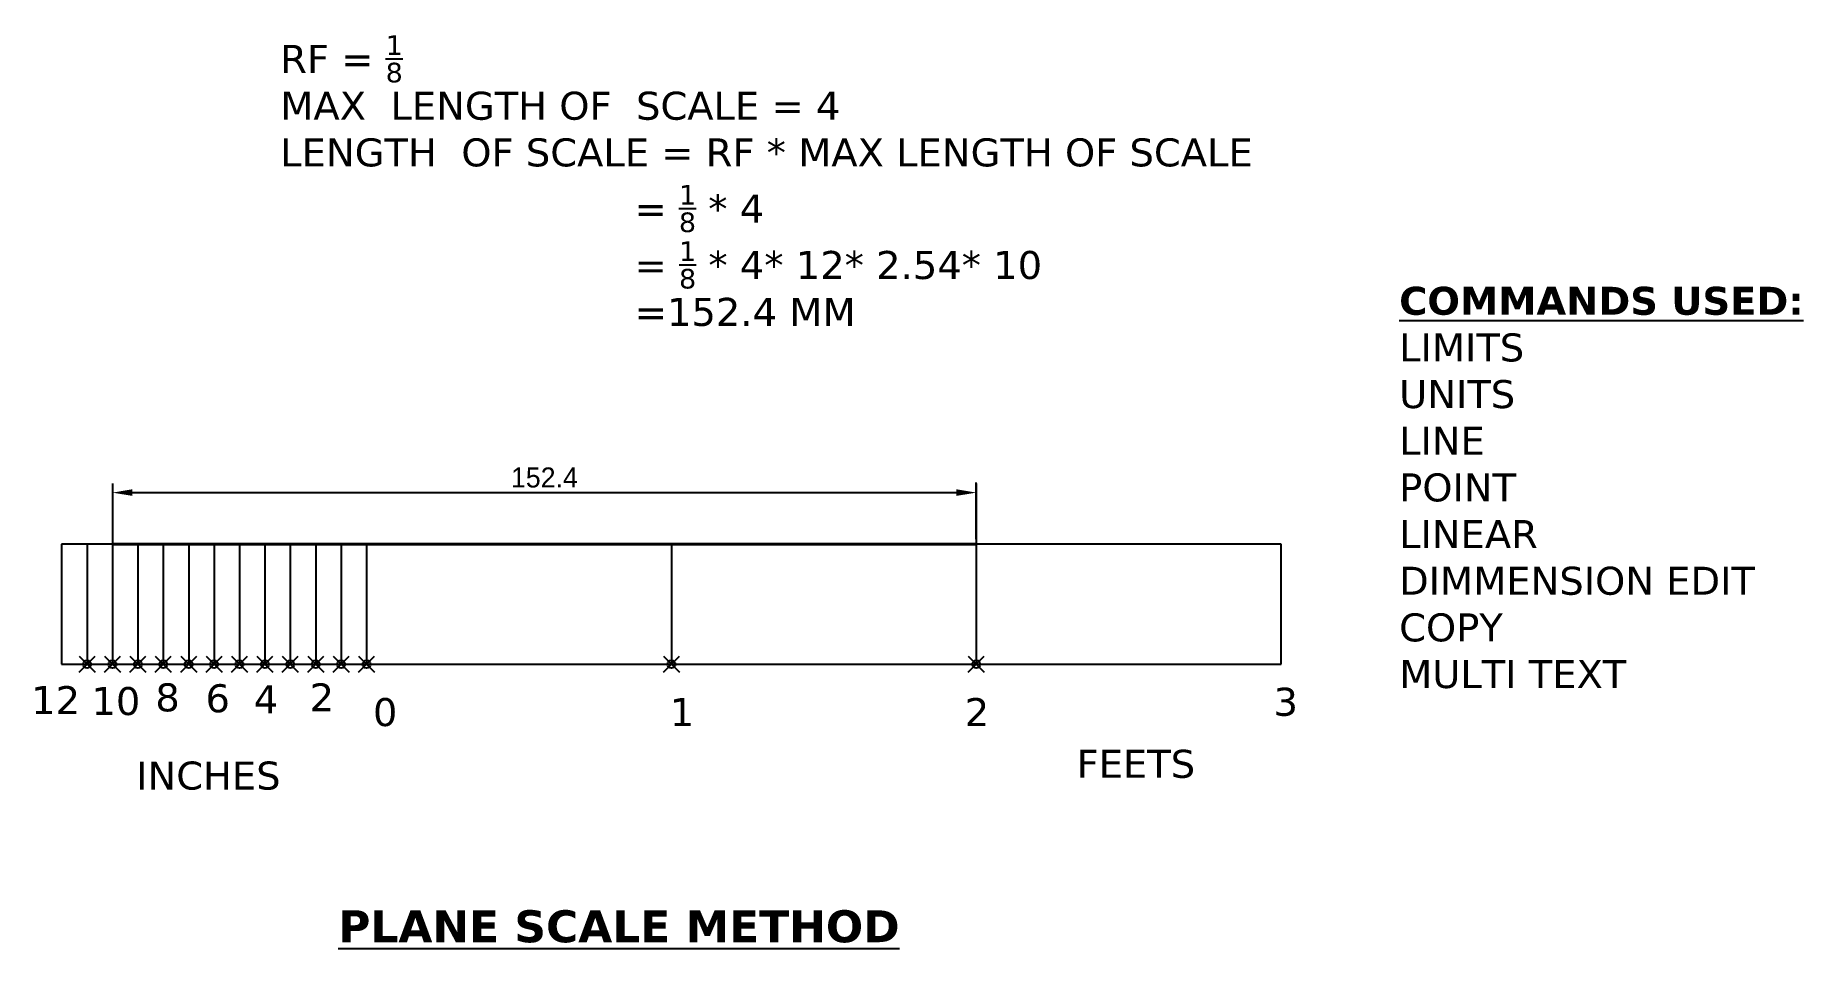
# Model space of a CAD drawing. Header units: millimetres. Extents: x 1008 to 1229, y 427 to 541.
import ezdxf

# ---------------------------------------------------------------- set-up
doc = ezdxf.new("R2010")
doc.units = ezdxf.units.MM
doc.header["$PDMODE"] = 35
doc.header["$PDSIZE"] = -3
doc.dimstyles.new('ISO-25', dxfattribs={"dimtxt": 2.5, "dimasz": 2.5, "dimexe": 1.25, "dimexo": 0.625, "dimtad": 1, "dimtxsty": 'Standard', "dimcen": 2.5, "dimadec": 0, "dimazin": 0, "dimtfac": 1, "dimtmove": 0, "dimatfit": 3, "dimfxl": 1, "dimarcsym": 0})

# ---------------------------------------------------------------- blocks, each defined once
blk = doc.blocks.new('*D1')
at = {"color": 0, "lineweight": -2}
for p, q in [((1017.9, 484.75), (1017.9, 483)), ((1020.4, 484.25), (1123.35, 484.25)), ((1125.85, 478.41), (1125.85, 485.5))]:
    blk.add_line(p, q, dxfattribs=at)
at = {"color": 0}
for points in [[(1020.4, 484.67), (1020.4, 483.84), (1017.9, 484.25)], [(1123.35, 484.67), (1123.35, 483.84), (1125.85, 484.25)]]:
    blk.add_solid(points, dxfattribs=at)
at = {"layer": 'Defpoints', "color": 0}
for p in [(1017.9, 485.38), (1125.85, 484.25), (1125.85, 477.78)]:
    blk.add_point(p, dxfattribs=at)
at = {"color": 0, "insert": (1071.88, 486.13), "char_height": 2.5, "attachment_point": 5}
blk.add_mtext('152.4', dxfattribs=at)

msp = doc.modelspace()

# ---------------------------------------------------------------- linework, layer by layer
for p, q in [((1017.902, 485.378), (1017.902, 477.785)), ((1125.852, 485.378), (1125.852, 477.785)), ((1163.952, 477.785), (1011.552, 477.785)), ((1011.552, 477.785), (1011.552, 462.785)), ((1014.727, 477.785), (1014.727, 462.785)), ((1017.902, 477.785), (1017.902, 462.785)), ((1021.077, 477.785), (1021.077, 462.785)), ((1024.252, 477.785), (1024.252, 462.785)), ((1027.427, 477.785), (1027.427, 462.785)), ((1030.602, 477.785), (1030.602, 462.785)), ((1033.777, 477.785), (1033.777, 462.785)), ((1036.952, 477.785), (1036.952, 462.785)), ((1040.127, 477.785), (1040.127, 462.785)), ((1043.302, 477.785), (1043.302, 462.785)), ((1046.477, 477.785), (1046.477, 462.785)), ((1049.652, 477.785), (1049.652, 462.785)), ((1087.752, 477.785), (1087.752, 462.785)), ((1125.852, 477.785), (1125.852, 462.785)), ((1163.952, 462.785), (1163.952, 477.785)), ((1011.552, 462.785), (1163.952, 462.785)), ((1011.552, 462.785), (1049.652, 462.785))]:
    msp.add_line(p, q)
at = {"lineweight": 40}
msp.add_line((1017.902, 477.785), (1125.852, 477.785), dxfattribs=at)
for p in [(1014.727, 462.785), (1017.902, 462.785), (1021.077, 462.785), (1024.252, 462.785), (1027.427, 462.785), (1030.602, 462.785), (1033.777, 462.785), (1036.952, 462.785), (1040.127, 462.785), (1043.302, 462.785), (1046.477, 462.785), (1049.652, 462.785), (1087.752, 462.785), (1125.852, 462.785)]:
    msp.add_point(p)

# ---------------------------------------------------------------- texts
at = {"attachment_point": 1}
for s, insert, char_height, width in [('\\A1;{\\fVerdana|b0|i0|c0|p34;RF = \\H0.7x;\\S1/8;\\H1.429x;\\PMAX  LENGTH OF  SCALE = 4\\PLENGTH  OF SCALE = RF * MAX LENGTH OF SCALE\\P                             = \\H0.7x;\\S1/8;\\H1.429x; * 4\\P                             = \\H0.7x;\\S1/8;\\H1.429x; * 4* 12* 2.54* 10\\P                             =152.4 MM }', (1038.871, 541.43), 3.5, 219.69646), ('{\\fVerdana|b1|i0|c0|p34;\\LCOMMANDS USED:\\fVerdana|b0|i0|c0|p34;\\l\\PLIMITS\\PUNITS\\PLINE\\PPOINT\\PLINEAR\\PDIMMENSION EDIT\\PCOPY\\PMULTI TEXT}', (1178.692, 509.991), 3.5, 57.5207), ('{\\fVerdana|b0|i0|c0|p34;12}', (1007.74, 460.057), 3.5, 7.32414), ('{\\fVerdana|b0|i0|c0|p34;10}', (1015.276, 459.942), 3.5, 7.32414), ('{\\fVerdana|b0|i0|c0|p34;8}', (1023.26, 460.402), 3.5, 7.32414), ('{\\fVerdana|b0|i0|c0|p34;6}', (1029.53, 460.287), 3.5, 7.32414), ('{\\fVerdana|b0|i0|c0|p34;4}', (1035.564, 460.172), 3.5, 7.32414), ('{\\fVerdana|b0|i0|c0|p34;2}', (1042.537, 460.402), 3.5, 7.32414), ('{\\fVerdana|b0|i0|c0|p34;3}', (1162.995, 459.85), 3.5, 7.32414), ('{\\fVerdana|b0|i0|c0|p34;0}', (1050.455, 458.563), 3.5, 7.32414), ('{\\fVerdana|b0|i0|c0|p34;1}', (1087.548, 458.563), 3.5, 7.32414), ('{\\fVerdana|b0|i0|c0|p34;2}', (1124.405, 458.563), 3.5, 7.32414), ('{\\fVerdana|b0|i0|c0|p34;FEETS}', (1138.388, 452.092), 3.5, 21.42012), ('{\\fVerdana|b0|i0|c0|p34;INCHES}', (1020.861, 450.621), 3.5, 42.86569), ('{\\fVerdana|b1|i0|c0|p34;\\LPLANE SCALE METHOD}', (1046.116, 432.027), 4, 116.02565)]:
    msp.add_mtext(s, dxfattribs=dict(at, insert=insert, char_height=char_height, width=width))

# ---------------------------------------------------------------- dimensions: what is measured, and where the dimension line sits
dim = msp.add_linear_dim(base=(1125.852, 484.253), p1=(1017.902, 485.378), p2=(1125.852, 477.785), text='152.4', dimstyle='ISO-25')
dim.commit()
dim.dimension.update_dxf_attribs({"geometry": '*D1', "text_midpoint": (1071.877, 486.128)})

doc.saveas('drawing.dxf')
